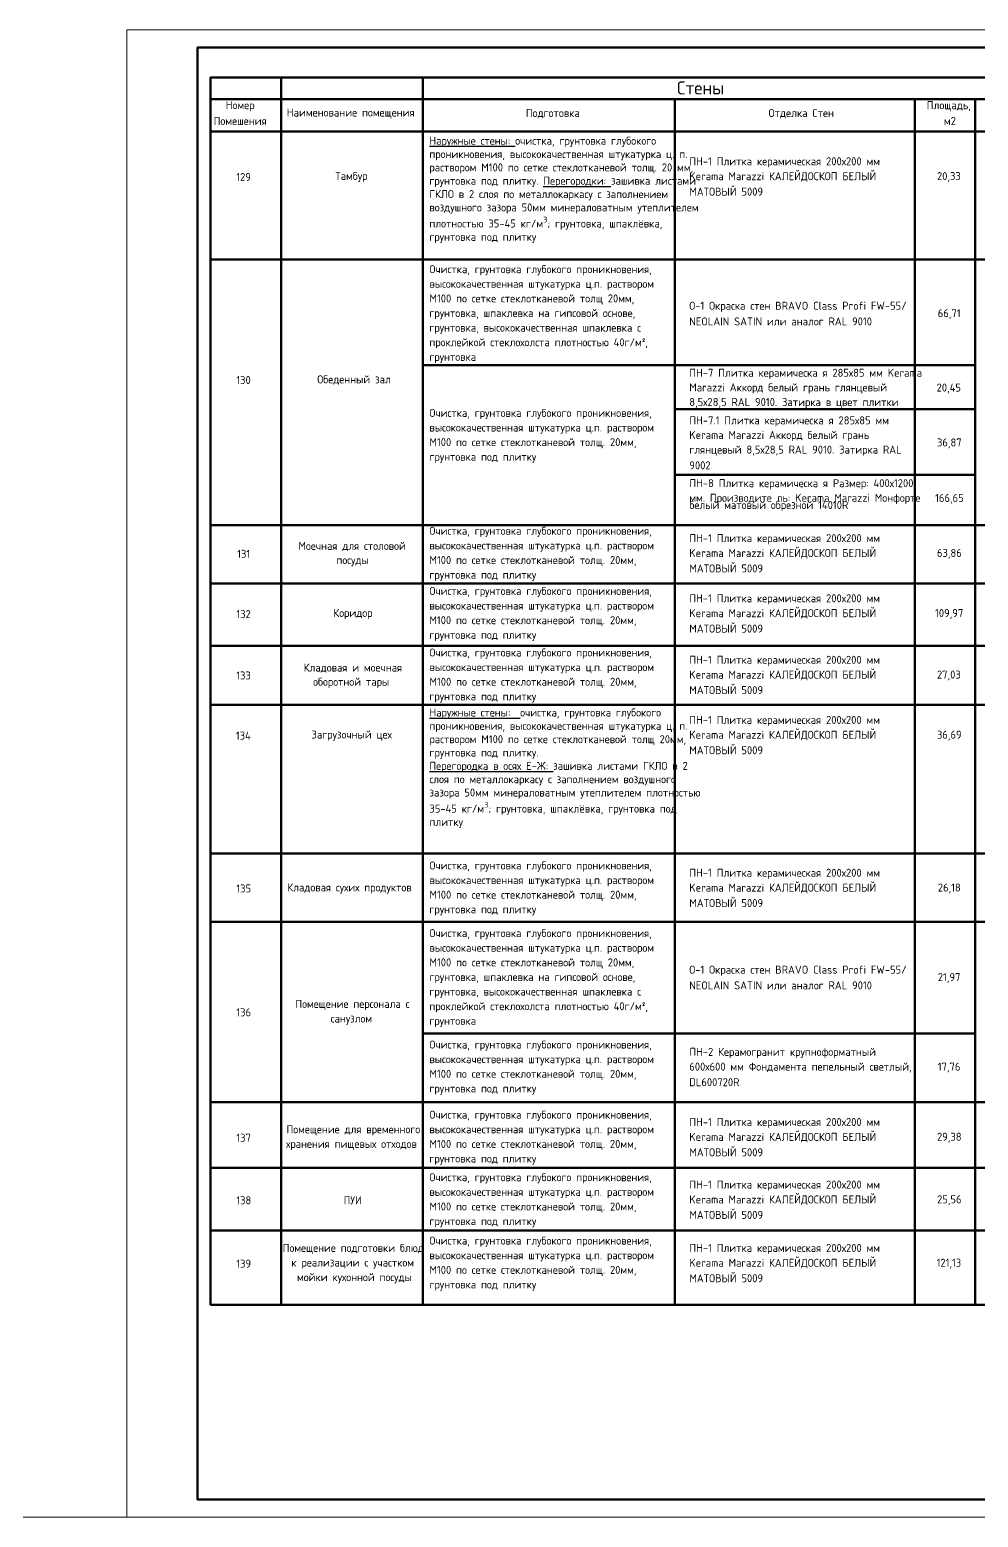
# Model space of a CAD drawing. Header units: millimetres. Extents: x -11345 to 411485, y -9810 to 73012.
# Drawn here: x 50.9 to 318.7, y 70053.3 to 70473.2 of the extents above; entities that cross this region are included whole.
import ezdxf

# ---------------------------------------------------------------- set-up
doc = ezdxf.new("R2010")
doc.units = ezdxf.units.MM
for name, color, linetype in [('PDF _Линии', 7, 'Continuous'), ('PDF _Основная надпись', 7, 'Continuous'), ('PDF _Текст', 7, 'Continuous')]:
    doc.layers.add(name, color=color, linetype=linetype)
doc.layers.add('Стены штриховка', color=7, linetype='Continuous', lineweight=9)
doc.styles.add('MtXpl_GOST_Common', font='GOST_Common.ttf')
doc.styles.add('PDF GOST Common', font='GOST_Common.ttf')

msp = doc.modelspace()

# ---------------------------------------------------------------- linework, layer by layer
at = {"layer": 'PDF _Линии', "lineweight": 50}
msp.add_lwpolyline([(101.84487, 70113.25048), (101.84487, 70281.46965), (101.84487, 70320.54308), (101.84487, 70355.3832), (101.84487, 70385.99001), (101.84487, 70416.5545), (101.84487, 70434.33439), (101.84487, 70443.60533), (101.84487, 70453.63827), (101.84487, 70459.67325), (667.18729, 70459.67634), (667.18729, 70113.25357)], close=True, dxfattribs=at)
for points in [[(121.82609, 70459.67336), (121.82609, 70453.63827), (121.82609, 70443.60533), (121.82609, 70434.33439), (121.82609, 70416.5545), (121.82609, 70385.99001), (121.82609, 70355.3832), (121.82609, 70312.16113), (121.82609, 70268.13473), (121.82609, 70113.25059)], [(161.83084, 70459.67358), (161.83084, 70453.63827), (161.83084, 70443.60533), (161.83084, 70434.33439), (161.83084, 70416.5545), (161.83084, 70385.99001), (161.83084, 70355.3832), (161.83084, 70312.16113), (161.83084, 70268.13473), (161.83084, 70113.25081)], [(667.19079, 70453.63827), (393.47744, 70453.63827), (281.80279, 70453.63827), (261.82157, 70453.63827), (251.83097, 70453.63827), (241.84036, 70453.63827), (231.80742, 70453.63827), (221.81682, 70453.63827), (211.82621, 70453.63827), (161.83084, 70453.63827), (121.82609, 70453.63827), (101.84487, 70453.63827)], [(233.0022, 70453.63827), (233.0022, 70443.60533), (233.0022, 70434.33439), (233.0022, 70416.5545), (233.0022, 70385.99001), (233.0022, 70355.3832), (233.0022, 70312.16113), (233.0022, 70268.13473), (233.0022, 70113.2512)], [(300.72925, 70453.63827), (300.72925, 70443.60533), (300.72925, 70434.33439), (300.72925, 70416.5545), (300.72925, 70385.99001), (300.72925, 70355.3832), (300.72925, 70312.16113), (300.72925, 70268.13473), (300.72925, 70113.25157)], [(317.79962, 70453.63827), (317.79962, 70443.60533), (317.79962, 70434.33439), (317.79962, 70416.5545), (317.79962, 70385.99001), (317.79962, 70355.3832), (317.79962, 70312.16113), (317.79962, 70268.13473), (317.79962, 70113.25166)], [(667.19079, 70444.47717), (393.47744, 70444.47717), (281.80279, 70444.47717), (261.82157, 70444.47717), (251.83097, 70444.47717), (241.84036, 70444.47717), (231.80742, 70444.47717), (221.81682, 70444.47717), (211.82621, 70444.47717), (161.83084, 70444.47717), (121.82609, 70444.47717), (101.84487, 70444.47717)], [(667.19205, 70408.30433), (393.4787, 70408.30433), (281.80405, 70408.30433), (261.82283, 70408.30433), (251.83223, 70408.30433), (241.84162, 70408.30433), (231.80868, 70408.30433), (221.81807, 70408.30433), (211.82747, 70408.30433), (161.8321, 70408.30433), (121.82735, 70408.30433), (101.84613, 70408.30433)], [(317.79962, 70378.49253), (231.80548, 70378.49253), (221.81488, 70378.49253), (211.82427, 70378.49253), (161.82891, 70378.49253)], [(317.79962, 70366.11137), (233.0022, 70366.11137)], [(317.79962, 70347.5734), (233.0022, 70347.5734)], [(667.18729, 70333.34799), (101.84487, 70333.34799)], [(667.18609, 70316.89139), (393.47275, 70316.89139), (281.79809, 70316.89139), (261.81688, 70316.89139), (251.82627, 70316.89139), (241.83567, 70316.89139), (231.80273, 70316.89139), (221.81212, 70316.89139), (211.82152, 70316.89139), (161.82615, 70316.89139), (121.82139, 70316.89139), (101.84018, 70316.89139)], [(667.18928, 70299.30682), (393.47594, 70299.30682), (281.80128, 70299.30682), (261.82007, 70299.30682), (251.82946, 70299.30682), (241.83885, 70299.30682), (231.80591, 70299.30682), (221.81531, 70299.30682), (211.8247, 70299.30682), (161.82934, 70299.30682), (121.82458, 70299.30682), (101.84337, 70299.30682)], [(667.18609, 70282.59621), (393.47275, 70282.59621), (281.79809, 70282.59621), (261.81688, 70282.59621), (251.82627, 70282.59621), (241.83567, 70282.59621), (231.80273, 70282.59621), (221.81212, 70282.59621), (211.82152, 70282.59621), (161.82615, 70282.59621), (121.82139, 70282.59621), (101.84018, 70282.59621)], [(667.18609, 70240.67491), (393.47275, 70240.67491), (281.79809, 70240.67491), (261.81688, 70240.67491), (251.82627, 70240.67491), (241.83567, 70240.67491), (231.80273, 70240.67491), (221.81212, 70240.67491), (211.82152, 70240.67491), (161.82615, 70240.67491), (121.82139, 70240.67491), (101.84018, 70240.67491)], [(667.19079, 70221.30837), (393.47744, 70221.30837), (281.80279, 70221.30837), (261.82157, 70221.30837), (251.83097, 70221.30837), (241.84036, 70221.30837), (231.80742, 70221.30837), (221.81682, 70221.30837), (211.82621, 70221.30837), (161.83084, 70221.30837), (121.82609, 70221.30837), (101.84487, 70221.30837)], [(317.79962, 70189.79119), (281.81638, 70189.79119), (261.83517, 70189.79119), (251.84456, 70189.79119), (241.85396, 70189.79119), (231.82102, 70189.79119), (221.83041, 70189.79119), (211.8398, 70189.79119), (161.84444, 70189.79119), (161.83084, 70189.79119)], [(667.19079, 70170.47746), (393.47744, 70170.47746), (281.80279, 70170.47746), (261.82157, 70170.47746), (251.83097, 70170.47746), (241.84036, 70170.47746), (231.80742, 70170.47746), (221.81682, 70170.47746), (211.82621, 70170.47746), (161.83084, 70170.47746), (121.82609, 70170.47746), (101.84487, 70170.47746)], [(667.19079, 70151.88936), (393.47744, 70151.88936), (281.80279, 70151.88936), (261.82157, 70151.88936), (251.83097, 70151.88936), (241.84036, 70151.88936), (231.80742, 70151.88936), (221.81682, 70151.88936), (211.82621, 70151.88936), (161.83084, 70151.88936), (121.82609, 70151.88936), (101.84487, 70151.88936)], [(667.19079, 70134.20734), (393.47744, 70134.20734), (281.80279, 70134.20734), (261.82157, 70134.20734), (251.83097, 70134.20734), (241.84036, 70134.20734), (231.80742, 70134.20734), (221.81682, 70134.20734), (211.82621, 70134.20734), (161.83084, 70134.20734), (121.82609, 70134.20734), (101.84487, 70134.20734)]]:
    msp.add_lwpolyline(points, dxfattribs=at)
at = {"layer": 'PDF _Основная надпись', "lineweight": 20}
msp.add_lwpolyline([(78.25301, 70053.25202), (672.18609, 70053.25202), (672.18609, 70473.19615), (78.25301, 70473.19615)], close=True, dxfattribs=at)
at = {"layer": 'PDF _Основная надпись', "lineweight": 50}
msp.add_lwpolyline([(667.18508, 70058.25202), (667.18508, 70468.20555), (98.22852, 70468.20555), (98.22852, 70058.25202)], close=True, dxfattribs=at)
at = {"layer": 'Стены штриховка', "color": 1}
msp.add_line((-8597.61235, 70053.25202), (10799.93893, 70053.25202), dxfattribs=at)

# ---------------------------------------------------------------- texts
at = {"layer": 'PDF _Текст', "attachment_point": 4, "style": 'PDF GOST Common'}
for s, insert, char_height in [('Стены', (233.61722, 70456.79249), 3.72495), ('Номер', (106.19934, 70451.59503), 2.271311), ('Наименование помещения', (123.42742, 70449.5188), 2.2713111), ('Подготовка', (190.92999, 70449.5188), 2.271311), ('Отделка Стен', (259.4772, 70449.5188), 2.2713111), ('Площадь,', (304.13176, 70451.59184), 2.271311), ('Помешения', (102.77023, 70447.44571), 2.271311), ('м2', (308.97697, 70447.44253), 2.271311), ('Тамбур', (137.1215, 70431.6194), 2.259835), ('Kerama Marazzi КАЛЕЙДОСКОП БЕЛЫЙ', (237.08983, 70431.61623), 2.259835), ('ПН-1 Плитка керамическая 200х200 мм', (237.08982, 70435.74454), 2.259835), ('129', (109.17649, 70431.6194), 2.259835), ('МАТОВЫЙ 5009', (237.08982, 70427.48788), 2.259835), ('20,33', (307.02185, 70431.61623), 2.259835), ('Очистка, грунтовка глубокого проникновения,', (163.7113, 70405.29437), 2.259835), ('высококачественная штукатурка ц.п. раствором', (163.71447, 70401.16607), 2.259835), ('О-1 Окраска стен BRAVO Class Profi FW-55/', (237.07958, 70394.97617), 2.259835), ('грунтовка, шпаклевка на гипсовой основе,', (163.69471, 70392.91673), 2.259835), ('NEOLAIN SATIN или аналог RAL 9010', (237.07958, 70390.84782), 2.259835), ('66,71', (307.24538, 70392.91043), 2.259835), ('грунтовка, высококачественная шпаклевка с', (163.69472, 70388.78842), 2.259835), ('проклейкой стеклохолста плотностью 40г/м²,', (163.69472, 70384.66008), 2.259835), ('грунтовка', (163.69473, 70380.53173), 2.259835), ('130', (109.18599, 70374.31813), 2.259835), ('Обеденный зал', (132.03229, 70374.31813), 2.259835), ('ПН-7 Плитка керамическа я 285х85 мм Kerama', (237.07836, 70376.04422), 2.259835), ('Marazzi Аккорд белый грань глянцевый', (237.08151, 70371.91587), 2.259835), ('20,45', (306.91556, 70371.91587), 2.259835), ('Очистка, грунтовка глубокого проникновения,', (163.70498, 70364.71588), 2.259835), ('8,5х28,5 RAL 9010. Затирка в цвет плитки', (237.08466, 70367.78756), 2.259835), ('ПН-7.1 Плитка керамическа я 285х85 мм', (237.08778, 70362.61115), 2.259835), ('высококачественная штукатурка ц.п. раствором', (163.70815, 70360.58753), 2.259835), ('М100 по сетке стеклотканевой толщ. 20мм,', (163.70816, 70356.45918), 2.259835), ('Kerama Marazzi Аккорд белый грань', (237.09413, 70358.48281), 2.259835), ('36,87', (307.02611, 70356.41707), 2.259835), ('глянцевый 8,5х28,5 RAL 9010. Затирка RAL', (237.0941, 70354.35449), 2.259835), ('грунтовка под плитку', (163.71132, 70352.33087), 2.259835), ('9002', (237.09409, 70350.22615), 2.259835), ('ПН-8 Плитка керамическа я Размер: 400х1200', (237.09409, 70344.87857), 2.259835), ('мм. Производите ль: Kerama Marazzi Монфорте', (237.10037, 70340.75026), 2.259835), ('166,65', (306.4922, 70340.75026), 2.259835), ('белый матовый обрезной 14010R', (237.10355, 70338.73024), 2.259835), ('Очистка, грунтовка глубокого проникновения,', (163.69756, 70331.42746), 2.259835), ('высококачественная штукатурка ц.п. раствором', (163.70072, 70327.29915), 2.259835), ('ПН-1 Плитка керамическая 200х200 мм', (237.0919, 70329.36172), 2.259835), ('131', (109.41768, 70325.23337), 2.259835), ('посуды', (137.45844, 70323.17397), 2.259835), ('М100 по сетке стеклотканевой толщ. 20мм,', (163.70073, 70323.1708), 2.259835), ('Kerama Marazzi КАЛЕЙДОСКОП БЕЛЫЙ', (237.09189, 70325.2334), 2.259835), ('63,86', (307.02391, 70325.2334), 2.259835), ('грунтовка под плитку', (163.70389, 70319.04245), 2.259835), ('МАТОВЫЙ 5009', (237.09188, 70321.10506), 2.259835), ('ПН-1 Плитка керамическая 200х200 мм', (237.08706, 70312.38225), 2.259835), ('132', (109.19743, 70308.24653), 2.259835), ('Коридор', (136.57381, 70308.24653), 2.259835), ('высококачественная штукатурка ц.п. раствором', (163.69587, 70310.31964), 2.259835), ('М100 по сетке стеклотканевой толщ. 20мм,', (163.69588, 70306.19132), 2.259835), ('Kerama Marazzi КАЛЕЙДОСКОП БЕЛЫЙ', (237.08705, 70308.2539), 2.259835), ('109,97', (306.46939, 70308.2539), 2.259835), ('МАТОВЫЙ 5009', (237.08704, 70304.12555), 2.259835), ('грунтовка под плитку', (163.69904, 70302.06298), 2.259835), ('Очистка, грунтовка глубокого проникновения,', (163.71479, 70297.07205), 2.259835), ('ПН-1 Плитка керамическая 200х200 мм', (237.08706, 70295.01993), 2.259835), ('133', (109.17053, 70290.88426), 2.259835), ('Кладовая и моечная', (128.18489, 70292.94686), 2.259835), ('оборотной тары', (130.86377, 70288.81852), 2.259835), ('высококачественная штукатурка ц.п. раствором', (163.71796, 70292.9437), 2.259835), ('Kerama Marazzi КАЛЕЙДОСКОП БЕЛЫЙ', (237.08705, 70290.89162), 2.259835), ('27,03', (307.01907, 70290.89162), 2.259835), ('МАТОВЫЙ 5009', (237.08704, 70286.76328), 2.259835), ('грунтовка под плитку', (163.69904, 70284.7007), 2.259835), ('ПН-1 Плитка керамическая 200х200 мм', (237.08294, 70278.04592), 2.259835), ('134', (109.0616, 70273.91547), 2.259835), ('Загрузочный цех', (130.41367, 70273.91547), 2.259835), ('Kerama Marazzi КАЛЕЙДОСКОП БЕЛЫЙ', (237.08295, 70273.91757), 2.259835), ('36,69', (307.01497, 70273.91757), 2.259835), ('МАТОВЫЙ 5009', (237.08294, 70269.78923), 2.259835), ('Очистка, грунтовка глубокого проникновения,', (163.71538, 70236.95184), 2.259835), ('ПН-1 Плитка керамическая 200х200 мм', (237.08881, 70234.8945), 2.259835), ('135', (109.19323, 70230.76091), 2.259835), ('Кладовая сухих продуктов', (123.57642, 70230.76091), 2.259835), ('высококачественная штукатурка ц.п. раствором', (163.71855, 70232.82349), 2.259835), ('Kerama Marazzi КАЛЕЙДОСКОП БЕЛЫЙ', (237.0888, 70230.76615), 2.259835), ('26,18', (307.25142, 70230.76615), 2.259835), ('МАТОВЫЙ 5009', (237.08879, 70226.63783), 2.259835), ('грунтовка под плитку', (163.7008, 70224.57523), 2.259835), ('Очистка, грунтовка глубокого проникновения,', (163.7071, 70217.85367), 2.259835), ('высококачественная штукатурка ц.п. раствором', (163.71027, 70213.72533), 2.259835), ('М100 по сетке стеклотканевой толщ 20мм,', (163.71028, 70209.59699), 2.259835), ('О-1 Окраска стен BRAVO Class Profi FW-55/', (237.07937, 70207.5365), 2.259835), ('21,97', (307.24516, 70205.47076), 2.259835), ('грунтовка, высококачественная шпаклевка с', (163.6945, 70201.34873), 2.259835), ('NEOLAIN SATIN или аналог RAL 9010', (237.07937, 70203.40817), 2.259835), ('Помещение персонала с', (125.8532, 70197.86687), 2.259835), ('проклейкой стеклохолста плотностью 40г/м²,', (163.6945, 70197.22041), 2.259835), ('136', (109.19549, 70195.80428), 2.259835), ('санузлом', (135.83581, 70193.73854), 2.259835), ('грунтовка', (163.69451, 70193.09206), 2.259835), ('Очистка, грунтовка глубокого проникновения,', (163.69767, 70186.39261), 2.259835), ('ПН-2 Керамогранит крупноформатный', (237.09203, 70184.32688), 2.259835), ('высококачественная штукатурка ц.п. раствором', (163.70084, 70182.26427), 2.259835), ('17,76', (307.24206, 70180.208), 2.259835), ('М100 по сетке стеклотканевой толщ. 20мм,', (163.70085, 70178.13594), 2.259835), ('DL600720R', (237.07943, 70176.07967), 2.259835), ('грунтовка под плитку', (163.70401, 70174.00761), 2.259835), ('Очистка, грунтовка глубокого проникновения,', (163.69458, 70166.5976), 2.259835), ('ПН-1 Плитка керамическая 200х200 мм', (237.08892, 70164.53184), 2.259835), ('137', (109.19549, 70160.40982), 2.259835), ('Помещение для временного', (123.34396, 70162.4724), 2.259835), ('высококачественная штукатурка ц.п. раствором', (163.69775, 70162.46926), 2.259835), ('Kerama Marazzi КАЛЕЙДОСКОП БЕЛЫЙ', (237.08893, 70160.40352), 2.259835), ('29,38', (307.02095, 70160.40352), 2.259835), ('хранения пищевых отходов', (123.23971, 70158.34408), 2.259835), ('М100 по сетке стеклотканевой толщ. 20мм,', (163.69775, 70158.34093), 2.259835), ('МАТОВЫЙ 5009', (237.08892, 70156.27519), 2.259835), ('грунтовка под плитку', (163.70091, 70154.21258), 2.259835), ('Очистка, грунтовка глубокого проникновения,', (163.70022, 70148.93046), 2.259835), ('ПН-1 Плитка керамическая 200х200 мм', (237.09458, 70146.86472), 2.259835), ('138', (109.18124, 70142.73955), 2.259835), ('ПУИ', (139.4829, 70142.73955), 2.259835), ('высококачественная штукатурка ц.п. раствором', (163.70339, 70144.80213), 2.259835), ('Kerama Marazzi КАЛЕЙДОСКОП БЕЛЫЙ', (237.09459, 70142.7364), 2.259835), ('25,56', (307.04556, 70142.7364), 2.259835), ('М100 по сетке стеклотканевой толщ. 20мм,', (163.7034, 70140.67379), 2.259835), ('МАТОВЫЙ 5009', (237.09458, 70138.60805), 2.259835), ('грунтовка под плитку', (163.70656, 70136.54546), 2.259835), ('Очистка, грунтовка глубокого проникновения,', (163.70464, 70131.04114), 2.259835), ('Помещение подготовки блюд', (122.27362, 70128.97855), 2.259835), ('высококачественная штукатурка ц.п. раствором', (163.70781, 70126.91279), 2.259835), ('Kerama Marazzi КАЛЕЙДОСКОП БЕЛЫЙ', (237.099, 70124.84705), 2.259835), ('ПН-1 Плитка керамическая 200х200 мм', (237.09899, 70128.9754), 2.259835), ('139', (109.17618, 70124.8502), 2.259835), ('к реализации с участком', (124.71874, 70124.8502), 2.259835), ('М100 по сетке стеклотканевой толщ. 20мм,', (163.70782, 70122.78447), 2.259835), ('МАТОВЫЙ 5009', (237.09899, 70120.71873), 2.259835), ('121,13', (306.90466, 70124.84705), 2.259835), ('мойки кухонной посуды', (126.32353, 70120.72188), 2.259835), ('грунтовка под плитку', (163.71098, 70118.65614), 2.259835)]:
    msp.add_mtext(s, dxfattribs=dict(at, insert=insert, char_height=char_height))
at = {"layer": 'PDF _Текст', "char_height": 2.25983503, "attachment_point": 1, "style": 'MtXpl_GOST_Common'}
for s, insert, width in [('\\A1;{\\LНаружные стены:} очистка, грунтовка глубокого проникновения, высококачественная штукатурка ц. п. раствором М100 по сетке стеклотканевой толщ. 20 мм, грунтовка под плитку. {\\LПерегородки:} зашивка листами ГКЛО в 2 слоя по металлокаркасу с заполнением воздушного зазора 50мм минераловатным утеплителем плотностью 35-45 кг/м{\\H0.7x;\\S3^ ;}; грунтовка, шпаклёвка, грунтовка под плитку', (163.69547, 70442.9988), 69.1076061), ('{\\LНаружные стены:}  очистка, грунтовка глубокого проникновения, высококачественная штукатурка ц. п. раствором М100 по сетке стеклотканевой толщ 20мм, грунтовка под плитку.\\P{\\LПерегородка в осях Е-Ж:} {\\A1;зашивка листами ГКЛО в 2 слоя по металлокаркасу с заполнением воздушного зазора 50мм минераловатным утеплителем плотностью 35-45 кг/м\\H0.7x;\\S3^ ;\\H1.42857x;; грунтовка, шпаклёвка, грунтовка под плитку}', (163.70695, 70281.57529), 69.0698907)]:
    msp.add_mtext(s, dxfattribs=dict(at, insert=insert, width=width))
at = {"layer": 'PDF _Текст', "char_height": 2.259835, "attachment_point": 4, "style": 'PDF GOST Common'}
for s, insert, rotation in [('М100 по сетке стеклотканевой толщ 20мм,', (163.71764, 70397.03772), 0.0069919), ('Моечная для столовой', (126.72615, 70327.29598), 0.0114447), ('Очистка, грунтовка глубокого проникновения,', (163.71642, 70314.43748), 0.0090932), ('М100 по сетке стеклотканевой толщ. 20мм,', (163.71797, 70288.81535), 0.0128237), ('М100 по сетке стеклотканевой толщ. 20мм,', (163.72171, 70228.69831), 0.0049447), ('грунтовка, шпаклевка на гипсовой основе,', (163.71344, 70205.47181), 0.004984), ('600х600 мм Фондамента пепельный светлый,', (237.09202, 70180.19853), 0.0086066)]:
    msp.add_mtext(s, dxfattribs=dict(at, insert=insert, rotation=rotation))

doc.saveas('drawing.dxf')
